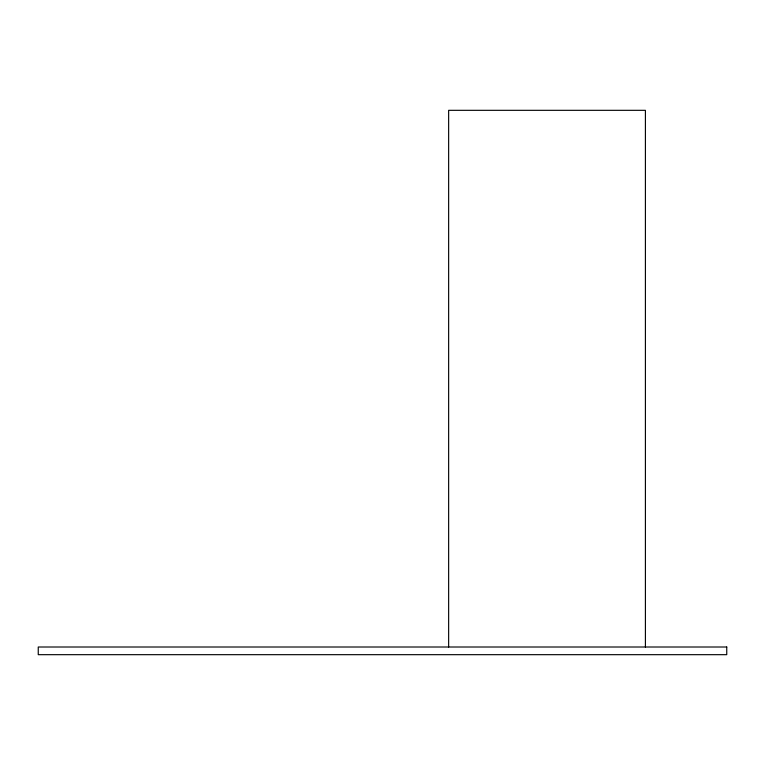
<?xml version="1.0" encoding="UTF-8"?>
<svg xmlns="http://www.w3.org/2000/svg" width="765" height="765" viewBox="0 0 765 765"><rect width="100%" height="100%" fill="white"/><g stroke="black" fill="none" stroke-linecap="round" stroke-linejoin="round"><path stroke-width="1.15" d="M645.411 647.008L645.411 110.323L448.644 110.323L448.644 647.008M726.75 647.008L38.25 647.008L38.25 654.677L726.75 654.677L726.75 647.008"/></g></svg>
